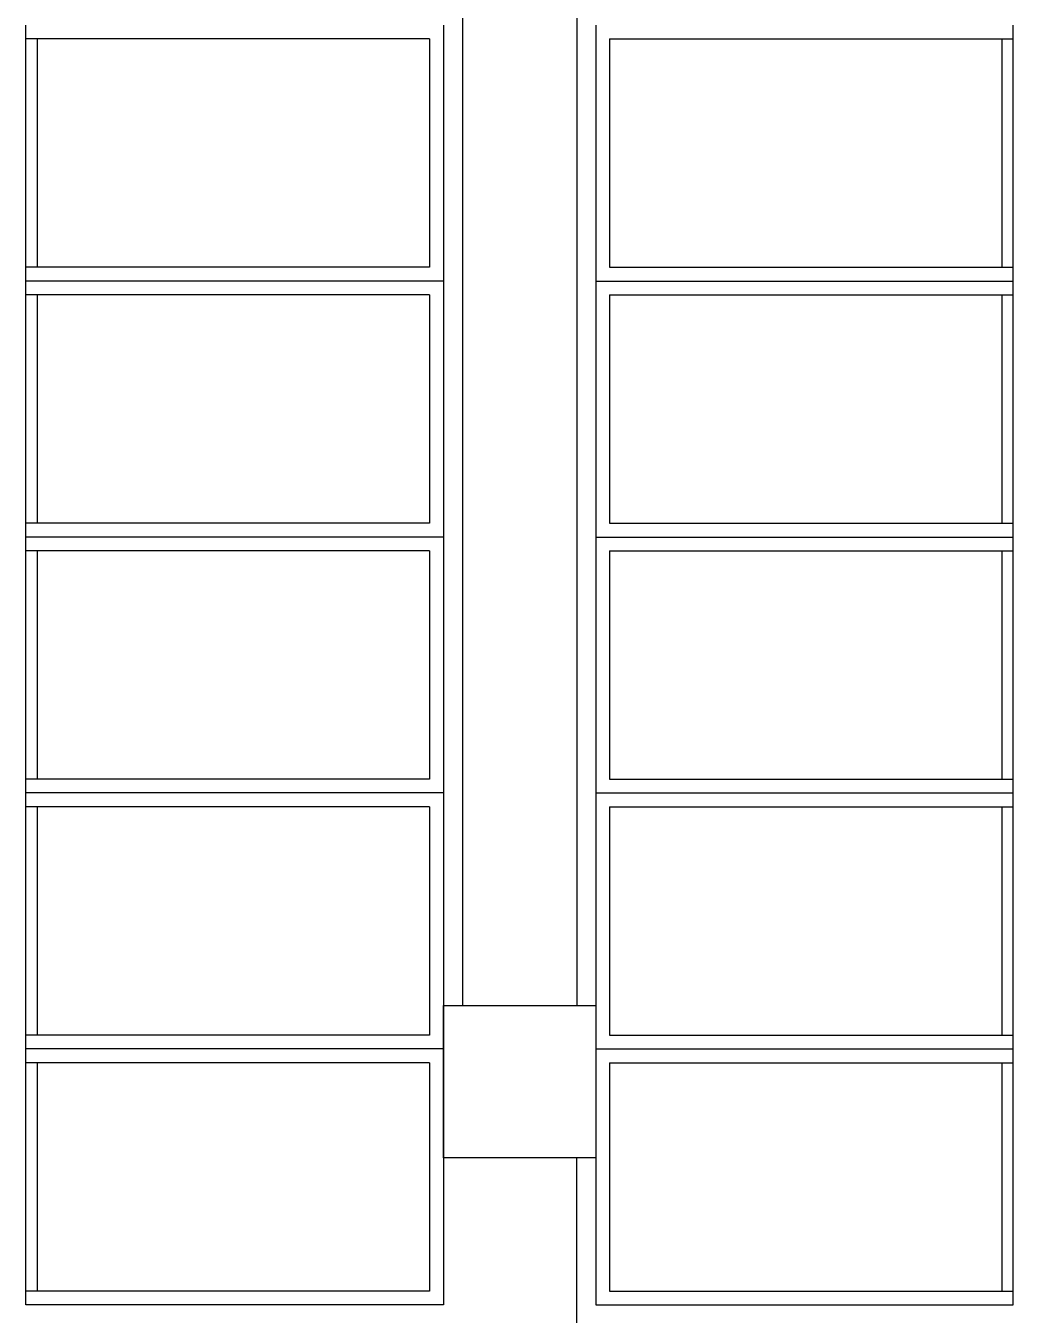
# Model space of a CAD drawing. Header units: millimetres. Extents: x 999 to 1260, y -38 to 225.
# Drawn here: x 1064.714 to 1066.01, y 83.345 to 85.038 of the extents above; entities that cross this region are included whole.
import ezdxf
from ezdxf.enums import TextEntityAlignment as Align

# ---------------------------------------------------------------- set-up
doc = ezdxf.new("R2010")
doc.units = ezdxf.units.MM
doc.layers.add('I-ARQ', color=8, linetype='Continuous')
doc.styles.add('ROMANS', font='romans', dxfattribs={"oblique": 15})

# ---------------------------------------------------------------- blocks, each defined once
blk = doc.blocks.new('praça')
at = {"layer": 'I-ARQ'}
for p, q in [((1259.2228, 25.5194), (1259.2228, 26.0674)), ((1259.2228, 26.0674), (1259.5408, 26.0674)), ((1259.2408, 25.5374), (1259.2408, 26.0674)), ((1259.5408, 26.0674), (1259.5588, 26.0674)), ((1259.5408, 25.5374), (1259.5408, 26.0674)), ((1259.5588, 25.5194), (1259.5588, 26.0674)), ((1259.5588, 26.0674), (1259.8768, 26.0674)), ((1259.5588, 25.5194), (1259.5588, 26.0674)), ((1259.5768, 25.5374), (1259.5768, 26.0674)), ((1259.8768, 26.0674), (1259.8948, 26.0674)), ((1259.8768, 25.5374), (1259.8768, 26.0674)), ((1259.8948, 25.5194), (1259.8948, 26.0674)), ((1259.8948, 26.0674), (1260.2128, 26.0674)), ((1259.8948, 25.5194), (1259.8948, 26.0674)), ((1259.9128, 25.5374), (1259.9128, 26.0674)), ((1260.2128, 26.0674), (1260.2308, 26.0674)), ((1260.2128, 25.5374), (1260.2128, 26.0674)), ((1260.2308, 25.5194), (1260.2308, 26.0674)), ((1260.2308, 26.0674), (1260.5488, 26.0674)), ((1260.2308, 25.5194), (1260.2308, 26.0674)), ((1260.2488, 25.5374), (1260.2488, 26.0674)), ((1260.5488, 26.0674), (1260.5668, 26.0674)), ((1260.5488, 25.5374), (1260.5488, 26.0674)), ((1260.5668, 25.5194), (1260.5668, 26.0674)), ((1260.5668, 26.0674), (1260.8848, 26.0674)), ((1260.5668, 25.5194), (1260.5668, 26.0674)), ((1260.5848, 25.5374), (1260.5848, 26.0674)), ((1260.8848, 26.0674), (1260.9028, 26.0674)), ((1260.8848, 25.5374), (1260.8848, 26.0674)), ((1259.5408, 25.5374), (1259.2408, 25.5374)), ((1259.8768, 25.5374), (1259.5768, 25.5374)), ((1260.2128, 25.5374), (1259.9128, 25.5374)), ((1260.5488, 25.5374), (1260.2488, 25.5374)), ((1260.8848, 25.5374), (1260.5848, 25.5374)), ((1259.5588, 25.5194), (1259.2228, 25.5194)), ((1259.4158, 25.3194), (1259.4158, 25.5194)), ((1259.4158, 25.5194), (1259.6158, 25.5194)), ((1259.4158, 25.3194), (1259.4158, 25.5194)), ((1259.4158, 25.5194), (1259.6158, 25.5194)), ((1259.8948, 25.5194), (1259.5588, 25.5194)), ((1259.6158, 25.5194), (1259.6158, 25.3194)), ((1259.6158, 25.5194), (1259.6158, 25.3194)), ((1260.2308, 25.5194), (1259.8948, 25.5194)), ((1260.5668, 25.5194), (1260.2308, 25.5194)), ((1260.9028, 25.5194), (1260.5668, 25.5194)), ((1265.2208, 25.4944), (1259.6158, 25.4944)), ((1253.4708, 25.3444), (1259.4158, 25.3444)), ((1265.2208, 25.3444), (1259.6158, 25.3444)), ((1259.5588, 25.3194), (1259.2228, 25.3194)), ((1259.2228, 25.3194), (1259.2228, 24.7714)), ((1259.6158, 25.3194), (1259.4158, 25.3194)), ((1259.6158, 25.3194), (1259.4158, 25.3194)), ((1259.8948, 25.3194), (1259.5588, 25.3194)), ((1259.5588, 25.3194), (1259.5588, 24.7714)), ((1259.5588, 25.3194), (1259.5588, 24.7714)), ((1260.2308, 25.3194), (1259.8948, 25.3194)), ((1259.8948, 25.3194), (1259.8948, 24.7714)), ((1259.8948, 25.3194), (1259.8948, 24.7714)), ((1260.5668, 25.3194), (1260.2308, 25.3194)), ((1260.2308, 25.3194), (1260.2308, 24.7714)), ((1260.2308, 25.3194), (1260.2308, 24.7714)), ((1260.9028, 25.3194), (1260.5668, 25.3194)), ((1260.5668, 25.3194), (1260.5668, 24.7714)), ((1260.5668, 25.3194), (1260.5668, 24.7714)), ((1259.5408, 25.3014), (1259.2408, 25.3014)), ((1259.2408, 25.3014), (1259.2408, 24.7714)), ((1259.5408, 25.3014), (1259.5408, 24.7714)), ((1259.8768, 25.3014), (1259.5768, 25.3014)), ((1259.5768, 25.3014), (1259.5768, 24.7714)), ((1259.8768, 25.3014), (1259.8768, 24.7714)), ((1260.2128, 25.3014), (1259.9128, 25.3014)), ((1259.9128, 25.3014), (1259.9128, 24.7714)), ((1260.2128, 25.3014), (1260.2128, 24.7714)), ((1260.5488, 25.3014), (1260.2488, 25.3014)), ((1260.2488, 25.3014), (1260.2488, 24.7714)), ((1260.5488, 25.3014), (1260.5488, 24.7714)), ((1260.8848, 25.3014), (1260.5848, 25.3014)), ((1260.5848, 25.3014), (1260.5848, 24.7714)), ((1260.8848, 25.3014), (1260.8848, 24.7714)), ((1259.2228, 24.7714), (1259.5408, 24.7714)), ((1259.5408, 24.7714), (1259.5588, 24.7714)), ((1259.5588, 24.7714), (1259.8768, 24.7714)), ((1259.8768, 24.7714), (1259.8948, 24.7714)), ((1259.8948, 24.7714), (1260.2128, 24.7714)), ((1260.2128, 24.7714), (1260.2308, 24.7714)), ((1260.2308, 24.7714), (1260.5488, 24.7714)), ((1260.5488, 24.7714), (1260.5668, 24.7714)), ((1260.5668, 24.7714), (1260.8848, 24.7714)), ((1260.8848, 24.7714), (1260.9028, 24.7714))]:
    blk.add_line(p, q, dxfattribs=at)
for points in [[(1259.5408, 26.0524), (1259.2408, 26.0524)], [(1259.8768, 26.0524), (1259.5768, 26.0524)], [(1260.2128, 26.0524), (1259.9128, 26.0524)], [(1260.5488, 26.0524), (1260.2488, 26.0524)], [(1260.8848, 26.0524), (1260.5848, 26.0524)], [(1259.5408, 24.7864), (1259.2408, 24.7864)], [(1259.8768, 24.7864), (1259.5768, 24.7864)], [(1260.2128, 24.7864), (1259.9128, 24.7864)], [(1260.5488, 24.7864), (1260.2488, 24.7864)], [(1260.8848, 24.7864), (1260.5848, 24.7864)]]:
    blk.add_lwpolyline(points, dxfattribs=at)
at = {"layer": 'I-ARQ', "width": 1, "flags": 3}
blk.add_attdef('CODIGO', text='', height=0.024, rotation=360, dxfattribs=at).set_placement((1257.0158, 34.8444), align=Align.MIDDLE)
at = {"layer": 'I-ARQ', "text_generation_flag": 4, "width": 1, "flags": 3}
blk.add_attdef('CODIGO', text='', height=0.024, rotation=360, dxfattribs=at).set_placement((1258.8708, 16.0277), align=Align.MIDDLE)
at = {"layer": 'I-ARQ', "style": 'ROMANS', "width": 1}
blk.add_attdef('0.00', (1278.7034, -45.8668), '', height=0.36, dxfattribs=at)

msp = doc.modelspace()

# ---------------------------------------------------------------- block references
at = {"layer": 'I-ARQ', "rotation": 90}
msp.add_blockref('praça', (1090.7819, -1175.8639), dxfattribs=at)

doc.saveas('drawing.dxf')
